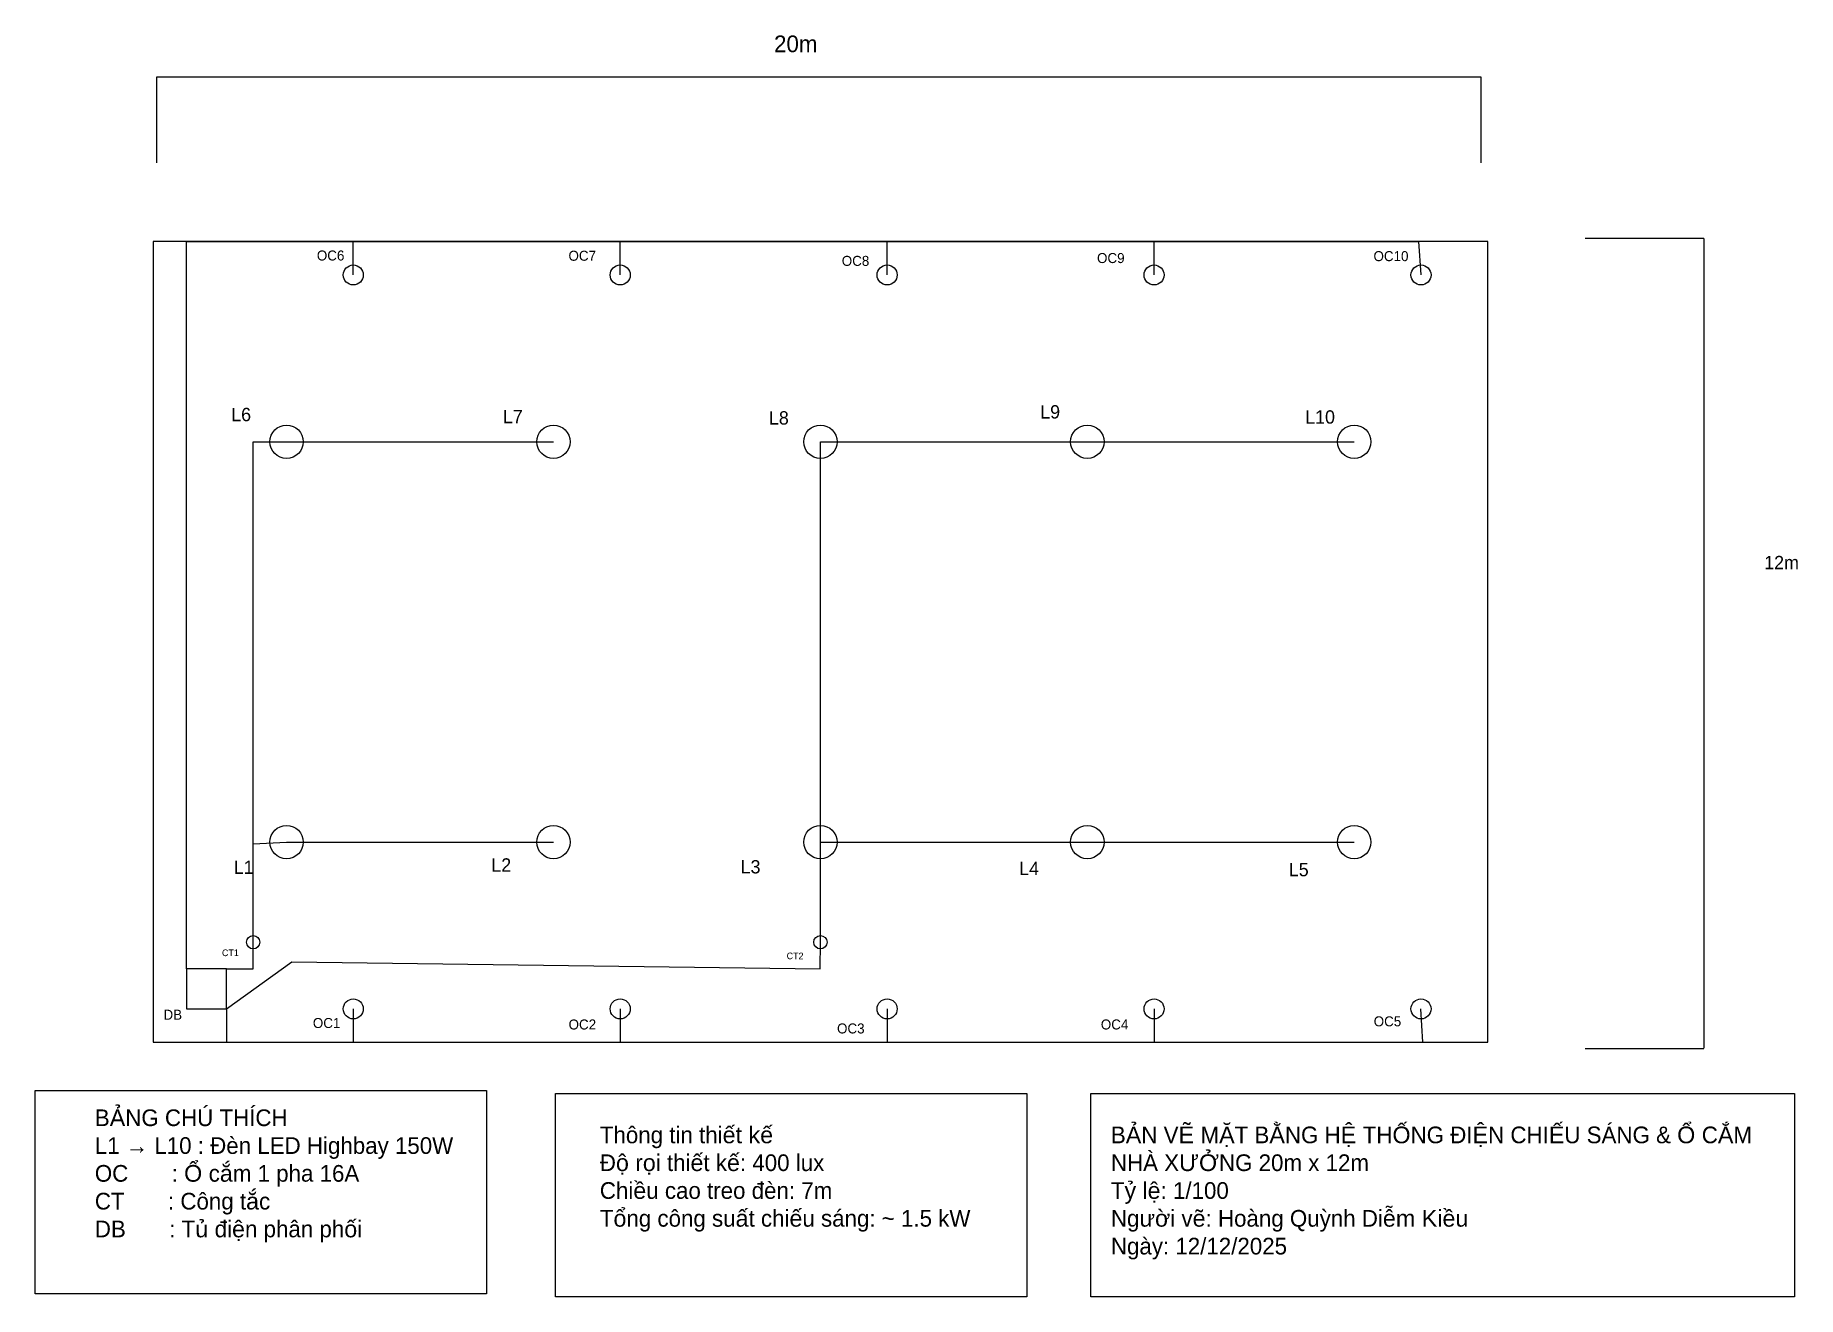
# Model space of a CAD drawing. Header units: millimetres. Extents: x -1766 to 24646, y -3814 to 15093.
import ezdxf

# ---------------------------------------------------------------- set-up
doc = ezdxf.new("R2010")
doc.units = ezdxf.units.MM
doc.layers.get('Defpoints').update_dxf_attribs({"color": 241})
for name, color, linetype in [('CHUTHICH', 7, 'Continuous'), ('CONGTAC', 6, 'Continuous'), ('DAYDIEN', 4, 'Continuous'), ('DEN', 2, 'Continuous'), ('OCAM', 1, 'Continuous'), ('TUDIEN', 3, 'Continuous'), ('TUONG', 7, 'Continuous')]:
    doc.layers.add(name, color=color, linetype=linetype)
doc.styles.add('Arial_3', font='Arial Unicode MS.ttf', dxfattribs={"height": 3})
doc.styles.get("Standard").update_dxf_attribs({"font": 'Arial Unicode MS.ttf'})
doc.dimstyles.new('Decimal-3', dxfattribs={"dimscale": 1.2, "dimtxt": 2.5, "dimasz": 2.5, "dimexe": 1.25, "dimexo": 0.625, "dimtad": 1, "dimtxsty": 'Standard', "dimcen": 2.5, "dimadec": 0, "dimazin": 0, "dimtfac": 1, "dimtmove": 0, "dimatfit": 3, "dimfxl": 1, "dimarcsym": 0})

# ---------------------------------------------------------------- blocks, each defined once
blk = doc.blocks.new('*D3')
at = {"layer": 'CHUTHICH', "color": 0, "lineweight": -2, "transparency": 16777216}
for p, q in [((21460, 12050), (23240, 12050)), ((23238, 12047), (23238, -89)), ((21460, -92), (23240, -92))]:
    blk.add_line(p, q, dxfattribs=at)
at = {"layer": 'CHUTHICH', "color": 0, "transparency": 16777216}
for points in [[(23238, 12047), (23239, 12047), (23238, 12050)], [(23238, -89), (23239, -89), (23238, -92)]]:
    blk.add_solid(points, dxfattribs=at)
at = {"layer": 'Defpoints', "color": 0, "transparency": 16777216}
for p in [(21459, 12050), (21459, -92), (23238, -92)]:
    blk.add_point(p, dxfattribs=at)
at = {"layer": 'CHUTHICH', "color": 0, "transparency": 16777216, "insert": (23236, 5979), "char_height": 3, "attachment_point": 5, "rotation": 90}
blk.add_mtext('12142,4', dxfattribs=at)
blk = doc.blocks.new('*D5')
at = {"layer": 'CHUTHICH', "color": 0, "lineweight": -2, "transparency": 16777216}
for p, q in [((54, 13181), (54, 14472)), ((57, 14470), (19899, 14470)), ((19902, 13181), (19902, 14472))]:
    blk.add_line(p, q, dxfattribs=at)
at = {"layer": 'CHUTHICH', "color": 0, "transparency": 16777216}
for points in [[(57, 14471), (57, 14470), (54, 14470)], [(19899, 14471), (19899, 14470), (19902, 14470)]]:
    blk.add_solid(points, dxfattribs=at)
at = {"layer": 'Defpoints', "color": 0, "transparency": 16777216}
for p in [(19902, 14470), (54, 13180), (19902, 13180)]:
    blk.add_point(p, dxfattribs=at)
at = {"layer": 'CHUTHICH', "color": 0, "transparency": 16777216, "insert": (9978, 14473), "char_height": 3, "attachment_point": 5}
blk.add_mtext('19847,41', dxfattribs=at)

msp = doc.modelspace()

# ---------------------------------------------------------------- linework, layer by layer
at = {"layer": 'CONGTAC'}
for centre in [(1500, 1500), (10000, 1500)]:
    msp.add_circle(centre, 100, dxfattribs=at)
at = {"layer": 'DAYDIEN'}
for p, q in [((500, 1100), (500, 12000)), ((500, 12000), (18964.302, 12000)), ((3000, 11500), (3000, 12000)), ((7000, 11500), (7000, 12000)), ((11000, 11500), (11000, 12000)), ((15000, 11500), (15000, 12000)), ((18964.302, 12000), (19000, 11500)), ((1500, 2974.659), (1500, 9001.431)), ((1500, 9001.431), (2000, 9001.431)), ((2000, 9001.431), (6000, 9000)), ((10000, 3000), (10000, 9000)), ((10000, 9000), (14000, 9000)), ((14000, 9000), (18000, 9000)), ((1500, 2974.659), (2000, 3000)), ((1500, 1500), (1500, 2974.659)), ((2000, 3000), (6000, 3000)), ((10000, 1500), (10000, 3000)), ((10000, 3000), (14000, 3000)), ((14000, 3000), (18000, 3000)), ((1500, 1100), (1500, 1500)), ((9997.67, 1100), (10000, 1500)), ((1100, 500), (2078.311, 1206.305)), ((1100, 1100), (1500, 1100)), ((2078.311, 1206.305), (9997.67, 1100)), ((1100, 500), (1100, 0)), ((3000, 500), (3000, 0)), ((7000, 500), (7000, 0)), ((11000, 500), (11000, 0)), ((15000, 500), (15000, 0)), ((19029.123, 0), (19000, 500)), ((1100, 0), (19029.123, 0))]:
    msp.add_line(p, q, dxfattribs=at)
at = {"layer": 'Defpoints'}
for points in [[(-1765.618, -722.846), (4996.768, -722.846), (4996.768, -3768.493), (-1765.618, -3768.493)], [(6028.319, -768.645), (13091.908, -768.645), (13091.908, -3814.292), (6028.319, -3814.292)], [(14054.688, -768.645), (24599.426, -768.645), (24599.426, -3814.292), (14054.688, -3814.292)]]:
    msp.add_lwpolyline(points, close=True, dxfattribs=at)
at = {"layer": 'DEN'}
for centre in [(2000, 9000), (6000, 9000), (10000, 9000), (14000, 9000), (18000, 9000), (2000, 3000), (6000, 3000), (10000, 3000), (14000, 3000), (18000, 3000)]:
    msp.add_circle(centre, 250, dxfattribs=at)
at = {"layer": 'OCAM'}
for centre in [(3000, 11500), (7000, 11500), (11000, 11500), (15000, 11500), (19000, 11500), (3000, 500), (7000, 500), (11000, 500), (15000, 500), (19000, 500)]:
    msp.add_circle(centre, 150, dxfattribs=at)
at = {"layer": 'TUDIEN'}
msp.add_lwpolyline([(500, 500), (1100, 500), (1100, 1100), (500, 1100)], close=True, dxfattribs=at)
at = {"layer": 'TUONG'}
msp.add_lwpolyline([(0, 0), (20000, 0), (20000, 12000), (0, 12000)], close=True, dxfattribs=at)

# ---------------------------------------------------------------- texts
at = {"layer": 'CHUTHICH', "attachment_point": 1, "style": 'Arial_3'}
for s, width, insert, char_height in [('{\\fArtifakt Element|b0|i0|c0|p2;20m}', 2788.57478, (9305.369, 15089.558), 250), ('{\\fArtifakt Element|b0|i0|c0|p2;OC6}', 357.11065, (2454.392, 11866.985), 150), ('{\\fArtifakt Element|b0|i0|c0|p2;OC7}', 734.97011, (6225.194, 11863.256), 150), ('{\\fArtifakt Element|b0|i0|c0|p2;OC8}', 679.55259, (10320.447, 11786.401), 150), ('{\\fArtifakt Element|b0|i0|c0|p2;OC9}', 643.7125, (14145.535, 11828.839), 150), ('{\\fArtifakt Element|b0|i0|c0|p2;OC10}', 631.34642, (18288.29, 11857.605), 150), ('{\\fArtifakt Element|b0|i0|c0|p2;L6}', 642.08211, (1170.721, 9508.728), 200), ('{\\fArtifakt Element|b0|i0|c0|p2;L9}', 780.80943, (13294.175, 9548.827), 200), ('{\\fArtifakt Element|b0|i0|c0|p2;L7}', 1001.63516, (5242.655, 9477.921), 200), ('{\\fArtifakt Element|b0|i0|c0|p2;L8}', 771.25409, (9228.746, 9457.965), 200), ('{\\fArtifakt Element|b0|i0|c0|p2;L10}', 843.99066, (17264.529, 9471.853), 200), ('{\\fArtifakt Element|b0|i0|c0|p2;12m}', 1990.41046, (24143.087, 7289.883), 200), ('{\\fArtifakt Element|b0|i0|c0|p2;L1}', 645.1797, (1209.731, 2722.992), 200), ('{\\fArtifakt Element|b0|i0|c0|p2;L2}', 588.88582, (5069.067, 2756.931), 200), ('{\\fArtifakt Element|b0|i0|c0|p2;L3}', 496.43295, (8804.268, 2730.087), 200), ('{\\fArtifakt Element|b0|i0|c0|p2;L4}', 772.62831, (12978.417, 2705.006), 200), ('{\\fArtifakt Element|b0|i0|c0|p2;L5}', 859.76992, (17019.188, 2687.924), 200), ('{\\fArtifakt Element|b0|i0|c0|p2;CT1}', 405.69116, (1032.491, 1391.055), 100), ('{\\fArtifakt Element|b0|i0|c0|p2;CT2}', 661.18696, (9494.087, 1344.092), 100), ('{\\fArtifakt Element|b0|i0|c0|p2;DB}', 494.96506, (156.142, 487.96), 150), ('{\\fArtifakt Element|b0|i0|c0|p2;OC1}', 706.51435, (2394.287, 363.505), 150), ('{\\fArtifakt Element|b0|i0|c0|p2;OC2}', 773.26544, (6226.735, 341.429), 150), ('{\\fArtifakt Element|b0|i0|c0|p2;OC3}', 2934.48721, (10249.535, 281.949), 150), ('{\\fArtifakt Element|b0|i0|c0|p2;OC4}', 444.35745, (14202.213, 341.429), 150), ('\\pt0;{\\fArtifakt Element|b0|i0|c0|p2;OC5}', 548.59734, (18291.644, 388.531), 150), ('{\\fArtifakt Element|b0|i0|c134|p2;B\\fArial Unicode MS|b0|i0|c134|p34;Ả\\fArtifakt Element|b0|i0|c134|p2;NG CHÚ THÍCH\\PL1 → L10 : Đèn LED Highbay 150W\\POC       : \\fArial Unicode MS|b0|i0|c134|p34;Ổ \\fArtifakt Element|b0|i0|c134|p2;c\\fArial Unicode MS|b0|i0|c134|p34;ắ\\fArtifakt Element|b0|i0|c134|p2;m 1 pha 16A\\PCT       : Công t\\fArial Unicode MS|b0|i0|c134|p34;ắ\\fArtifakt Element|b0|i0|c134|p2;c\\PDB       : T\\fArial Unicode MS|b0|i0|c134|p34;ủ \\fArtifakt Element|b0|i0|c134|p2;đi\\fArial Unicode MS|b0|i0|c134|p34;ệ\\fArtifakt Element|b0|i0|c134|p2;n phân ph\\fArial Unicode MS|b0|i0|c134|p34;ố\\fArtifakt Element|b0|i0|c134|p2;i}', 6154.2057, (-872.799, -1006.404), 250), ('{\\fArtifakt Element|b0|i0|c0|p2;Thông tin thi}ết kế\\P{\\fArtifakt Element|b0|i0|c134|p2;Đ\\fArial Unicode MS|b0|i0|c134|p34;ộ \\fArtifakt Element|b0|i0|c134|p2;r\\fArial Unicode MS|b0|i0|c134|p34;ọ\\fArtifakt Element|b0|i0|c134|p2;i thi\\fArial Unicode MS|b0|i0|c134|p34;ế\\fArtifakt Element|b0|i0|c134|p2;t k\\fArial Unicode MS|b0|i0|c134|p34;ế\\fArtifakt Element|b0|i0|c134|p2;: 400 lux^JChi\\fArial Unicode MS|b0|i0|c134|p34;ề\\fArtifakt Element|b0|i0|c134|p2;u cao treo đèn: 7m^JT\\fArial Unicode MS|b0|i0|c134|p34;ổ\\fArtifakt Element|b0|i0|c134|p2;ng công su\\fArial Unicode MS|b0|i0|c134|p34;ấ\\fArtifakt Element|b0|i0|c134|p2;t chi\\fArial Unicode MS|b0|i0|c134|p34;ế\\fArtifakt Element|b0|i0|c134|p2;u sáng: ~ 1.5 kW}', 6330.55732, (6694.595, -1263.495), 250), ('{\\fArtifakt Element|b0|i0|c134|p2;B\\fArial Unicode MS|b0|i0|c134|p34;Ả\\fArtifakt Element|b0|i0|c134|p2;N V\\fArial Unicode MS|b0|i0|c134|p34;Ẽ \\fArtifakt Element|b0|i0|c134|p2;M\\fArial Unicode MS|b0|i0|c134|p34;Ặ\\fArtifakt Element|b0|i0|c134|p2;T B\\fArial Unicode MS|b0|i0|c134|p34;Ằ\\fArtifakt Element|b0|i0|c134|p2;NG H\\fArial Unicode MS|b0|i0|c134|p34;Ệ \\fArtifakt Element|b0|i0|c134|p2;TH\\fArial Unicode MS|b0|i0|c134|p34;Ố\\fArtifakt Element|b0|i0|c134|p2;NG ĐI\\fArial Unicode MS|b0|i0|c134|p34;Ệ\\fArtifakt Element|b0|i0|c134|p2;N CHI\\fArial Unicode MS|b0|i0|c134|p34;Ế\\fArtifakt Element|b0|i0|c134|p2;U SÁNG & \\fArial Unicode MS|b0|i0|c134|p34;Ổ \\fArtifakt Element|b0|i0|c134|p2;C\\fArial Unicode MS|b0|i0|c134|p34;Ắ\\fArtifakt Element|b0|i0|c134|p2;M\\PNHÀ X\\fArial Unicode MS|b0|i0|c134|p34;ƯỞ\\fArtifakt Element|b0|i0|c134|p2;NG 20m x 12m\\PT\\fArial Unicode MS|b0|i0|c134|p34;ỷ \\fArtifakt Element|b0|i0|c134|p2;l\\fArial Unicode MS|b0|i0|c134|p34;ệ\\fArtifakt Element|b0|i0|c134|p2;: 1/100\\PNg\\fArial Unicode MS|b0|i0|c134|p34;ườ\\fArtifakt Element|b0|i0|c134|p2;i v\\fArial Unicode MS|b0|i0|c134|p34;ẽ\\fArtifakt Element|b0|i0|c134|p2;: \\fArtifakt Element|b0|i0|c0|p2;Hoàng Quỳnh Di}ễm Kiều{\\fArtifakt Element|b0|i0|c134|p2;\\PNgày: \\fArtifakt Element|b0|i0|c0|p2;12/12/2025}', 10275.75439, (14353.162, -1263.495), 250)]:
    msp.add_mtext_dynamic_manual_height_columns(s, width=width, gutter_width=15, heights=[0], dxfattribs=dict(at, insert=insert, char_height=char_height))

# ---------------------------------------------------------------- dimensions: what is measured, and where the dimension line sits
at = {"layer": 'CHUTHICH'}
dim = msp.add_linear_dim(base=(19901.803, 14470.446), p1=(54.391, 13180.343), p2=(19901.803, 13180.343), dimstyle='Decimal-3', dxfattribs=at)
dim.commit()
dim.dimension.update_dxf_attribs({"geometry": '*D5', "text_midpoint": (9978.097, 14472.983)})
dim = msp.add_linear_dim(base=(23238.355, -91.971), p1=(21459.049, 12050.425), p2=(21459.049, -91.971), angle=90, dimstyle='Decimal-3', dxfattribs=at)
dim.commit()
dim.dimension.update_dxf_attribs({"geometry": '*D3', "text_midpoint": (23235.819, 5979.227)})

doc.saveas('drawing.dxf')
